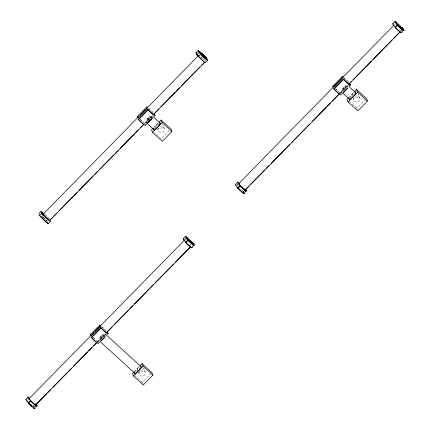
<?xml version="1.0" encoding="UTF-8"?>
<svg xmlns="http://www.w3.org/2000/svg" width="430" height="430" viewBox="0 0 430 430"><rect width="100%" height="100%" fill="white"/><g stroke="black" fill="none" stroke-linecap="round" stroke-linejoin="round"><path stroke-width="0.32" stroke-dasharray="2.15 1.61" d="M105.855 335.051L105.302 333.986A4.59 1.231 -47.6 0 0 103.587 334.626L99.776 338.706A4.59 1.231 -47.6 0 0 99.099 340.635L105.468 334.201M146.125 122.528L146.093 122.485A4.59 1.231 -47.6 0 1 146.775 120.556L147.232 119.889L146.84 119.535L147.726 118.4L150.161 116.138L150.559 116.498A4.59 1.231 -47.6 0 1 152.295 115.842L152.467 116.052L146.125 122.528L147.108 123.421M100.233 338.039L99.841 337.679L101.544 335.674L103.168 334.287L103.56 334.647M342.011 92.412L341.608 92.036A4.59 1.231 -47.6 0 1 342.291 90.106L342.748 89.44L342.355 89.08L343.237 87.951L345.677 85.688L346.096 86.027A4.59 1.231 -47.6 0 1 347.811 85.387L348.348 85.941L347.445 86.865M42.978 217.231A5.058 0.645 44.4 0 1 46.601 220.762L48.386 218.94M48.085 220.214L49.423 218.843L49.036 218.424M146.84 119.535L150.161 116.138M147.232 119.889L150.586 116.476M205.024 61.452L205.922 60.539M144.378 123.641L152.36 115.498M144.442 123.824L152.424 115.681M145.894 123.034L153.193 115.584M150.57 118.701L152.838 116.39M153.988 127.28L158.638 122.534M154.564 128.468L158.638 124.308M169.097 130.838L161.347 138.75L154.472 132.483M236.35 185.464L237.242 184.551M237.08 185.335L238.021 184.379M394.396 24.978L395.288 24.069M184.626 239.236L185.518 238.322M237.037 185.685L237.93 184.771M27.552 400.271L28.493 399.314M184.841 239.72L185.781 238.763M184.868 239.913L185.76 238.999M27.504 400.62L28.402 399.706M243.611 189.78L244.955 188.41L245.272 188.786M342.355 89.08L345.677 85.688M342.748 89.44L346.069 86.048M34.529 404.254L33.191 405.624L34.061 406.662M99.841 337.679L103.168 334.287M244.111 190.958L243.122 191.78A4.601 0.586 44.4 0 0 240.778 188.985M339.894 93.192L347.875 85.043M400.464 31.368L402.34 29.45M243.235 192.102L244.175 191.14M339.958 93.374L348.408 84.748M341.64 92.074L347.983 85.602M340.495 93.514L348.252 85.597M34.577 405.893L33.594 406.715A4.601 0.586 44.4 0 0 31.25 403.921M97.497 341.673L105.479 333.529M33.707 407.033L35.115 405.597M97.562 341.855L105.544 333.707M97.986 342.113L106.194 333.734M101.308 339.162L102.668 337.776L101.544 335.674M104.028 336.389L105.839 334.54M348.676 97.669L354.583 91.638M350.079 98.019L353.702 94.32M357.255 109.317L356.862 108.301L365.07 99.921M134.122 371.762L139.164 366.618M136.428 371.181L139.6 367.946M142.701 383.41L142.303 382.388L150.516 374.009M203.809 59.92L204.4 60.286L203.342 59.136A6.439 0.822 44.4 0 0 199.794 55.787M49.423 218.843L48.832 218.483A5.058 0.645 44.4 0 0 46.128 215.752M46.601 220.762L47.187 221.127L46.128 219.977A6.439 0.822 44.4 0 0 42.957 216.951M345.177 89.177L344.054 87.075M343.237 87.951L344.613 89.204M349.493 101.582L356.862 108.301M147.726 118.4L149.102 119.658M100.727 336.55L102.103 337.803M134.939 375.675L142.303 382.388M400.954 31.019L399.491 29.622A5.058 0.645 44.4 0 1 400.663 31.1M243.59 191.726L242.128 190.329A5.058 0.645 44.4 0 1 243.305 191.807M190.866 245.299L189.958 244.557A5.058 0.645 44.4 0 1 190.646 245.369M35.744 403.722L34.835 402.98A5.058 0.645 44.4 0 1 35.518 403.791M359.819 98.002A3.22 3.074 -21.2 0 0 354.444 96.847A3.22 3.074 -21.2 0 0 355.949 101.953A3.22 3.074 -21.2 0 0 359.819 98.002L358.335 94.175A3.22 3.074 -21.2 0 1 353.691 97.852M353.019 98.228L353.659 99.868M164.303 128.457A3.22 3.074 -21.2 0 0 158.933 127.296A3.22 3.074 -21.2 0 0 160.433 132.408A3.22 3.074 -21.2 0 0 164.303 128.457L162.82 124.63A3.22 3.074 -21.2 0 1 158.175 128.307M157.504 128.678L158.143 130.317M145.265 372.095A3.22 3.074 -21.2 0 0 139.89 370.934A3.22 3.074 -21.2 0 0 141.395 376.046A3.22 3.074 -21.2 0 0 145.265 372.095L143.781 368.268A3.22 3.074 -21.2 0 1 139.132 371.945M138.465 372.315L139.1 373.955M149.296 119.293L148.543 117.53M237.059 185.83A4.601 0.586 44.4 0 1 237.58 186.158M343.726 77.808A5.058 0.645 44.4 0 1 347.327 81.093M348.16 81.996A5.058 0.645 44.4 0 1 348.848 82.807M335.878 89.042A5.058 0.645 44.4 0 1 338.582 91.773M339.27 92.584A5.058 0.645 44.4 0 1 340.022 93.729M344.145 77.862A6.439 0.822 44.4 0 1 349.622 83.393M335.728 88.661A6.439 0.822 44.4 0 1 338.84 91.762M339.173 92.138A6.439 0.822 44.4 0 1 340.044 93.17M349.386 97.771A4.59 1.231 -47.6 0 1 354.352 92.45M352.17 96.04A3.22 3.074 -21.2 0 1 353.621 92.498M134.832 371.859A4.59 1.231 -47.6 0 1 139.793 366.543M32.599 405.264A5.058 0.645 44.4 0 1 33.776 406.742M102.028 327.063A5.058 0.645 44.4 0 1 103.893 328.762M104.818 329.692A5.058 0.645 44.4 0 1 105.651 330.595M93.364 337.641A5.058 0.645 44.4 0 1 96.073 340.372M96.755 341.183A5.058 0.645 44.4 0 1 97.244 341.85M101.63 326.461A6.439 0.822 44.4 0 1 106.237 330.96M93.616 337.625A6.439 0.822 44.4 0 1 97.535 341.769M137.949 370.859A3.22 3.074 -21.2 0 1 139.062 366.591M42.753 217.134A4.601 0.586 44.4 0 1 46.752 221.052M148.629 108.312A6.439 0.822 44.4 0 1 153.236 112.81M140.212 119.11A6.439 0.822 44.4 0 1 143.658 122.588M149.027 108.914A5.058 0.645 44.4 0 1 152.645 112.45M140.363 119.492A5.058 0.645 44.4 0 1 143.066 122.222M154.305 127.425A4.59 1.231 -47.6 0 1 158.837 122.905M156.66 126.49A3.22 3.074 -21.2 0 1 158.106 122.953M201.106 57.19A5.058 0.645 44.4 0 1 202.976 59.017M44.397 214.296A5.058 0.645 44.4 0 1 45.215 214.946M44.817 214.344A6.439 0.822 44.4 0 1 48.364 217.698"/><path stroke-width="0.64" d="M135.111 374.304L134.601 372.52M140.379 366.322A4.59 1.231 -47.6 0 1 140.787 366.344L140.975 367.069A4.59 1.231 -47.6 0 1 138.148 371.197A4.59 1.231 -47.6 0 1 134.789 373.245L134.585 372.993M153.639 128.882L153.827 129.607A4.59 1.231 -47.6 0 0 157.192 127.559A4.59 1.231 -47.6 0 0 160.014 123.431L159.826 122.706A4.59 1.231 -47.6 0 0 159.417 122.684M152.618 117.562L152.188 118.357A4.59 1.231 -47.6 0 1 148.377 122.437L147.076 123.098M195.989 52.739L198.225 50.455L199.864 51.949L200.697 54.11L198.466 56.389L196.827 54.895L195.989 52.739L196.811 53.481M41.017 211.297L38.781 213.576L39.619 215.736L41.253 217.231L43.489 214.946L42.651 212.791L41.017 211.297L41.85 213.457L43.489 214.946M196.827 54.895L199.063 52.616L198.225 50.455M39.619 215.736L41.85 213.457M138.885 116.648L137.976 117.578L137.175 116.675L146.754 106.898L147.592 107.484M42.978 214.35L198.391 55.717M140.255 115.251L147.554 107.806L146.754 106.898M145.512 125.393A6.439 0.822 44.4 0 1 139.213 120.352L138.154 119.201L147.732 109.424L148.323 109.79A5.058 0.645 44.4 0 0 152.757 113.977A5.058 0.645 44.4 0 0 153.822 113.928M138.546 119.621L148.124 109.849M49.536 220.45L52.352 217.575M53.761 216.139L56.577 213.264M58.926 210.867L73.009 196.488M73.949 195.532L76.766 192.656M79.115 190.259L93.203 175.881M94.611 174.446L97.427 171.57M99.776 169.173L113.859 154.795M114.799 153.838L118.083 150.484M119.965 148.565L134.52 133.708M135.455 132.752L138.277 129.876M140.621 127.479L143.437 124.603M153.768 114.057L154.709 113.101M155.649 112.144L158.933 108.785M160.815 106.871L175.37 92.015M176.305 91.052L179.595 87.698M181.471 85.785L199.783 67.091M201.659 65.177L204.476 62.302M49.6 220.633L143.975 124.302M153.832 114.24L205.013 62.001M207.615 60.528L206.776 59.947A6.439 0.822 44.4 0 1 201.132 54.621L199.273 51.815L200.149 52.094A6.439 0.822 44.4 0 1 205.572 56.857L206.631 58.007L206.045 57.641A5.058 0.645 44.4 0 0 200.95 52.997A5.058 0.645 44.4 0 0 201.718 54.981A5.058 0.645 44.4 0 0 206.814 59.625L207.615 60.528L205.379 62.812L204.54 62.226A6.439 0.822 44.4 0 1 198.897 56.9L198.026 55.868A6.439 0.822 44.4 0 1 197.064 54.411M40.812 216.709L41.683 217.741A6.439 0.822 44.4 0 0 47.327 223.068L48.171 223.654L50.401 221.369L49.606 220.466A5.058 0.645 44.4 0 1 44.51 215.822A5.058 0.645 44.4 0 1 43.742 213.839M145.49 125.076L147.108 123.421L153.655 129.392M148.468 122.034L151.188 119.26M153.854 116.535L155.069 115.299M147.764 122.813L152.258 118.223M152.752 128.538L151.521 129.795L152.51 132.338L162.33 141.293L171.909 131.516L170.925 128.973L161.1 120.018L159.503 121.647L160.492 124.189M152.51 132.338L162.088 122.561L161.1 120.018M235.361 184.497L237.596 182.218M392.719 23.795L394.955 21.511M183.191 238.731L185.427 236.446M25.832 399.432L28.063 397.153M342.269 76.449L343.07 77.352L333.492 87.129L332.691 86.226L342.269 76.449L343.108 77.029M94.17 332.471L90.977 335.728L90.176 334.825L99.755 325.048L100.593 325.628M238.489 183.9L393.901 25.268M28.96 398.836L184.373 240.203M95.084 331.541L100.556 325.951L99.755 325.048M349.171 98.943L342.624 92.971L341.006 94.621A6.439 0.822 44.4 0 1 334.728 89.902L333.669 88.752L343.248 78.975L343.839 79.335A5.058 0.645 44.4 0 0 348.273 83.522A5.058 0.645 44.4 0 0 349.337 83.474M334.056 89.171L343.635 79.394M134.617 373.03L100.109 341.57L98.492 343.221A6.439 0.822 44.4 0 1 92.219 338.501L91.16 337.351L100.738 327.574L101.324 327.934A5.058 0.645 44.4 0 0 105.758 332.121A5.058 0.645 44.4 0 0 106.823 332.073M395.1 27.171L397.336 24.886L402.878 29.944L403.125 30.578L400.889 32.863L395.347 27.805L394.579 26.601A6.439 0.822 44.4 0 1 393.009 23.779L393.38 23.967M237.742 187.872L239.978 185.593L240.225 186.228L245.767 191.285L243.53 193.564L237.989 188.512L237.742 187.872L238.666 188.716M91.547 337.77L101.125 327.993M395.347 27.805L397.583 25.526L397.336 24.886M187.802 239.822L185.572 242.106L185.819 242.74L191.361 247.798L193.597 245.514L193.35 244.874L187.802 239.822L188.05 240.461L193.597 245.514M237.989 188.512L240.225 186.228M185.819 242.74L188.05 240.461M28.455 403.447L30.691 401.163L30.444 400.529L28.208 402.808L28.455 403.447L34.002 408.5L36.233 406.221L35.986 405.581M245.519 189.523L248.803 186.168M250.685 184.25L264.767 169.871M266.175 168.436L268.997 165.561M271.341 163.163L285.429 148.785M286.369 147.829L289.653 144.475M291.535 142.556L306.085 127.699M307.025 126.737L309.842 123.867M312.191 121.47L326.279 107.091M327.214 106.129L330.503 102.775M332.379 100.862L338.953 94.148M348.816 84.087L351.16 81.689M353.041 79.776L371.353 61.081M373.229 59.163L387.785 44.306M388.725 43.349L392.01 39.995M393.891 38.077L399.991 31.847M245.584 189.705L339.49 93.853M348.88 84.269L400.056 32.03M35.518 404.936L46.789 393.434M47.725 392.477L50.541 389.601M52.89 387.204L66.978 372.826M68.386 371.386L71.203 368.51M73.079 366.596L87.634 351.74M88.575 350.778L91.859 347.424M93.74 345.51L96.556 342.635M106.414 332.567L108.295 330.654M109.236 329.692L112.053 326.816M114.396 324.419L128.484 310.046M129.425 309.084L132.709 305.73M134.59 303.811L149.145 288.955M150.081 287.998L153.37 284.644M155.246 282.725L173.559 264.036M175.435 262.117L189.99 247.261M35.583 405.119L97.089 342.334M106.479 332.75L190.528 246.965M350.584 84.844L348.966 86.5L355.513 92.466M343.274 92.364L347.703 87.908A4.59 1.231 -47.6 0 1 343.892 91.988L343.172 92.428M100.765 340.963L105.189 336.507A4.59 1.231 -47.6 0 1 101.383 340.587L100.658 341.028M108.07 333.443L106.452 335.099L140.959 366.559M348.676 97.669L347.037 99.346L348.026 101.888L357.846 110.843L367.424 101.066L366.441 98.524L356.615 89.569L355.019 91.198L356.008 93.74M348.026 101.888L357.604 92.111L356.615 89.569M134.122 371.762L132.483 373.433L133.467 375.976L143.292 384.931L152.87 375.154L151.881 372.611L142.061 363.656L140.465 365.285L141.448 367.827M133.467 375.976L143.045 366.199L142.061 363.656M236.022 184.674L235.651 184.486A6.439 0.822 44.4 0 0 237.215 187.303L238.274 188.453A6.439 0.822 44.4 0 0 242.859 192.635L243.697 193.215A6.439 0.822 44.4 0 0 244.552 193.177M183.852 238.903L183.481 238.714A6.439 0.822 44.4 0 0 185.045 241.536L186.104 242.687A6.439 0.822 44.4 0 0 190.689 246.863M333.669 88.752L334.26 89.112A5.058 0.645 44.4 0 0 338.695 93.299M138.154 119.201L138.745 119.567A5.058 0.645 44.4 0 0 143.84 124.211M91.16 337.351L91.746 337.711A5.058 0.645 44.4 0 0 96.18 341.898M400.642 32.223L400.217 31.927A6.439 0.822 44.4 0 1 396.019 28.143M332.691 86.226L333.529 86.806M137.175 116.675L138.014 117.261M50.401 221.369L49.563 220.789A6.439 0.822 44.4 0 1 43.919 215.462L43.048 214.425A6.439 0.822 44.4 0 1 42.355 212.64L42.941 212.936A6.439 0.822 44.4 0 1 43.779 213.517M90.176 334.825L91.015 335.405M399.561 26.01L402.808 28.971M397.583 25.526L403.125 30.578M357.604 92.111L367.424 101.066M198.907 51.777L207.298 59.426M199.063 52.616L200.697 54.11M162.088 122.561L171.909 131.516M153.451 116.949L159.998 122.921M190.033 240.945L193.28 243.907M143.045 366.199L152.87 375.154M30.691 401.163L36.233 406.221M30.519 404.915L27.687 402.238A6.439 0.822 44.4 0 1 26.122 399.422M343.248 78.975L344.306 80.125A6.439 0.822 44.4 0 0 349.73 84.882A6.439 0.822 44.4 0 0 349.622 83.393M147.732 109.424L148.791 110.575A6.439 0.822 44.4 0 0 154.214 115.337A6.439 0.822 44.4 0 0 154.107 113.843M100.738 327.574L101.797 328.724A6.439 0.822 44.4 0 0 107.22 333.481A6.439 0.822 44.4 0 0 107.113 331.992M47.37 222.745L48.171 223.654M349.665 100.212L349.138 98.862L349.343 99.158A4.59 1.231 -47.6 0 0 352.707 97.11A4.59 1.231 -47.6 0 0 355.529 92.982L355.341 92.256A4.59 1.231 -47.6 0 0 354.933 92.235M245.519 190.646L245.767 191.285M243.283 192.93L243.53 193.564M153.166 128.124L154.15 130.661M34.002 408.5L33.755 407.86L34.169 408.151A6.439 0.822 44.4 0 0 35.045 408.43M240.778 190.56A4.601 0.586 44.4 0 1 239.069 188.931M245.541 189.528A5.058 0.645 44.4 0 1 241.794 187.222A5.058 0.645 44.4 0 1 239.274 183.4L237.887 182.202A6.439 0.822 44.4 0 0 239.451 185.024L240.51 186.174A6.439 0.822 44.4 0 0 245.095 190.35L245.933 190.936A6.439 0.822 44.4 0 0 245.826 189.442M243.358 192.543A5.058 0.645 44.4 0 1 242.902 192.312M237.806 187.668A5.058 0.645 44.4 0 1 237.118 186.856M401.91 32.47A6.439 0.822 44.4 0 1 401.061 32.513M393.988 25.483A5.058 0.645 44.4 0 1 393.724 25.01M36.012 404.458A5.058 0.645 44.4 0 1 32.266 402.158A5.058 0.645 44.4 0 1 29.74 398.336L28.358 397.137A6.439 0.822 44.4 0 0 29.923 399.959L30.982 401.109A6.439 0.822 44.4 0 0 35.566 405.286L36.405 405.866A6.439 0.822 44.4 0 0 36.297 404.377M30.982 405.334A5.058 0.645 44.4 0 1 29.106 403.507M27.59 401.792A5.058 0.645 44.4 0 1 27.101 401.125M192.382 247.406A6.439 0.822 44.4 0 1 191.527 247.444M32.293 406.737A6.439 0.822 44.4 0 1 28.745 403.388M184.196 239.945A5.058 0.645 44.4 0 1 184.18 239.693M31.25 405.495A4.601 0.586 44.4 0 1 29.536 403.867M47.606 222.654A4.601 0.586 44.4 0 1 47.278 222.536M45.268 221.009A4.601 0.586 44.4 0 1 42.07 217.763M203.917 61.452A5.058 0.645 44.4 0 1 198.311 55.782M46.709 222.288A5.058 0.645 44.4 0 1 41.592 217.29M395.831 21.796L395.245 21.5A6.439 0.822 44.4 0 0 396.809 24.322L397.868 25.467A6.439 0.822 44.4 0 0 402.453 29.648L403.292 30.229A6.439 0.822 44.4 0 0 403.184 28.74L401.722 27.343A5.058 0.645 44.4 0 1 402.496 29.326A5.058 0.645 44.4 0 1 397.401 24.682A5.058 0.645 44.4 0 1 396.632 22.699L395.831 21.796M186.303 236.731L185.717 236.435A6.439 0.822 44.4 0 0 187.281 239.252L188.34 240.402A6.439 0.822 44.4 0 0 192.925 244.584L193.763 245.165A6.439 0.822 44.4 0 0 193.656 243.676L192.194 242.278A5.058 0.645 44.4 0 1 192.963 244.261A5.058 0.645 44.4 0 1 187.872 239.618A5.058 0.645 44.4 0 1 187.098 237.634L186.303 236.731M402.872 29.154L402.76 28.837A4.601 0.586 44.4 0 0 397.433 23.37A4.601 0.586 44.4 0 0 398.164 25.424A4.601 0.586 44.4 0 0 402.872 29.154M207.362 59.603L207.249 59.286A4.601 0.586 44.4 0 0 203.616 55.244A4.601 0.586 44.4 0 0 200.735 53.32L200.848 53.637A4.601 0.586 44.4 0 0 204.481 57.679A4.601 0.586 44.4 0 0 207.362 59.603M193.344 244.089L193.231 243.772A4.601 0.586 44.4 0 0 187.905 238.301A4.601 0.586 44.4 0 0 188.63 240.359A4.601 0.586 44.4 0 0 193.344 244.089"/></g></svg>
